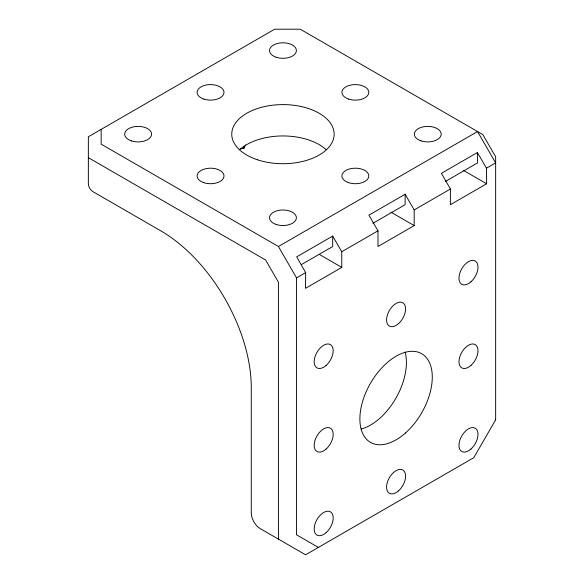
<?xml version="1.0" encoding="UTF-8"?>
<svg xmlns="http://www.w3.org/2000/svg" width="584" height="584" viewBox="0 0 584 584"><rect width="100%" height="100%" fill="white"/><g stroke="black" fill="none" stroke-linecap="round" stroke-linejoin="round"><path stroke-width="0.88" d="M450.417 189.004L450.374 204.707L486.625 183.77L486.509 168.163L477.384 152.533L441.402 173.309L450.417 189.004L414.187 209.926L414.187 225.599L377.979 246.499L377.979 230.826L368.927 215.146L405.135 194.246L414.187 209.926M305.658 272.582L305.534 288.328L341.793 267.392L341.749 251.74L332.668 236.089L296.687 256.858L305.658 272.582L296.526 277.853L296.526 534.798L318.375 547.412M240.404 148.796L243.988 148.241L245.514 144.941M101.163 129.378L101.163 144.16L278.422 246.499L477.537 131.546L495.641 162.892L486.509 168.163M301.315 264.64L332.697 246.521L332.668 236.089M372.862 223.329L405.135 204.699L405.135 194.246M445.293 181.514L477.456 162.943L477.384 152.533M341.749 251.74L377.979 230.826M463.389 170.36L486.625 183.77M390.944 212.182L414.187 225.599M319.331 254.42L341.793 267.392M88.359 157.673L265.625 260.011L278.422 282.182L278.422 539.127M278.422 246.499L296.526 277.853M243.988 146.496L243.988 148.241M239.761 149.635A51.195 29.558 0 0 1 326.135 149.635M405.084 352.035A51.202 29.813 -60.4 0 1 361.131 429.058M495.641 419.838L473.792 457.681L305.578 554.8L260.325 528.673A12.797 7.388 60 0 1 251.273 513L251.273 387.586A127.998 73.898 60 0 0 160.768 230.826L92.885 191.632A6.402 3.694 60 0 1 88.359 183.799L88.359 136.766L274.677 29.2L300.271 29.2L482.837 134.605L495.641 156.775L495.641 419.838M203.823 182.675A13.439 7.76 0 0 0 223.986 175.959A13.439 7.76 0 0 0 203.823 169.236A13.439 7.76 0 0 0 203.823 182.675M348.633 99.076A13.439 7.76 0 0 0 368.796 92.352A13.439 7.76 0 0 0 348.633 85.636A13.439 7.76 0 0 0 348.633 99.076M203.823 99.076A13.439 7.76 0 0 0 223.986 92.352A13.439 7.76 0 0 0 203.823 85.636A13.439 7.76 0 0 0 203.823 99.076M348.633 182.675A13.439 7.76 0 0 0 368.796 175.959A13.439 7.76 0 0 0 348.633 169.236A13.439 7.76 0 0 0 348.633 182.675M421.042 140.875A13.439 7.76 0 0 0 441.197 134.152A13.439 7.76 0 0 0 421.042 127.436A13.439 7.76 0 0 0 421.042 140.875M276.232 57.269A13.439 7.76 0 0 0 296.387 50.553A13.439 7.76 0 0 0 276.232 43.829A13.439 7.76 0 0 0 276.232 57.269M131.422 140.875A13.439 7.76 0 0 0 151.577 134.152A13.439 7.76 0 0 0 131.422 127.436A13.439 7.76 0 0 0 131.422 140.875M276.232 224.482A13.439 7.76 0 0 0 296.387 217.759A13.439 7.76 0 0 0 276.232 211.043A13.439 7.76 0 0 0 276.232 224.482M257.347 159.753A51.195 29.558 0 0 0 334.15 134.152A51.195 29.558 0 0 0 257.347 108.558A51.195 29.558 0 0 0 257.347 159.753M326.135 449.023A13.439 7.76 -60 0 0 330.398 428.203A13.439 7.76 -60 0 0 314.499 442.3A13.439 7.76 -60 0 0 326.135 449.023M470.945 365.416A13.439 7.76 -60 0 0 475.208 344.596A13.439 7.76 -60 0 0 459.309 358.693A13.439 7.76 -60 0 0 470.945 365.416M398.544 323.609A13.439 7.76 -60 0 0 402.799 302.789A13.439 7.76 -60 0 0 386.9 316.893A13.439 7.76 -60 0 0 398.544 323.609M398.544 490.823A13.439 7.76 -60 0 0 402.799 470.003A13.439 7.76 -60 0 0 386.9 484.107A13.439 7.76 -60 0 0 398.544 490.823M470.945 449.023A13.439 7.76 -60 0 0 475.208 428.203A13.439 7.76 -60 0 0 459.309 442.3A13.439 7.76 -60 0 0 470.945 449.023M470.945 281.809A13.439 7.76 -60 0 0 475.208 260.99A13.439 7.76 -60 0 0 459.309 275.086A13.439 7.76 -60 0 0 470.945 281.809M326.135 365.416A13.439 7.76 -60 0 0 330.398 344.596A13.439 7.76 -60 0 0 314.499 358.693A13.439 7.76 -60 0 0 326.135 365.416M326.135 532.63A13.439 7.76 -60 0 0 330.398 511.81A13.439 7.76 -60 0 0 314.499 525.907A13.439 7.76 -60 0 0 326.135 532.63M405.449 433.007A51.195 29.558 -60 0 0 421.684 353.7A51.195 29.558 -60 0 0 361.116 407.406A51.195 29.558 -60 0 0 405.449 433.007"/></g></svg>
